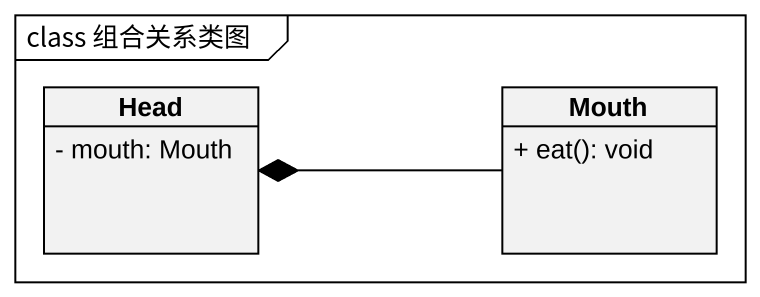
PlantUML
@startuml
mainframe class 组合关系类图
hide circle
hide empty members
skinparam classAttributeIconSize 0
class Head {
  - mouth: Mouth
}
class Mouth {
  + eat(): void
}
Mouth -left-* Head
@enduml
